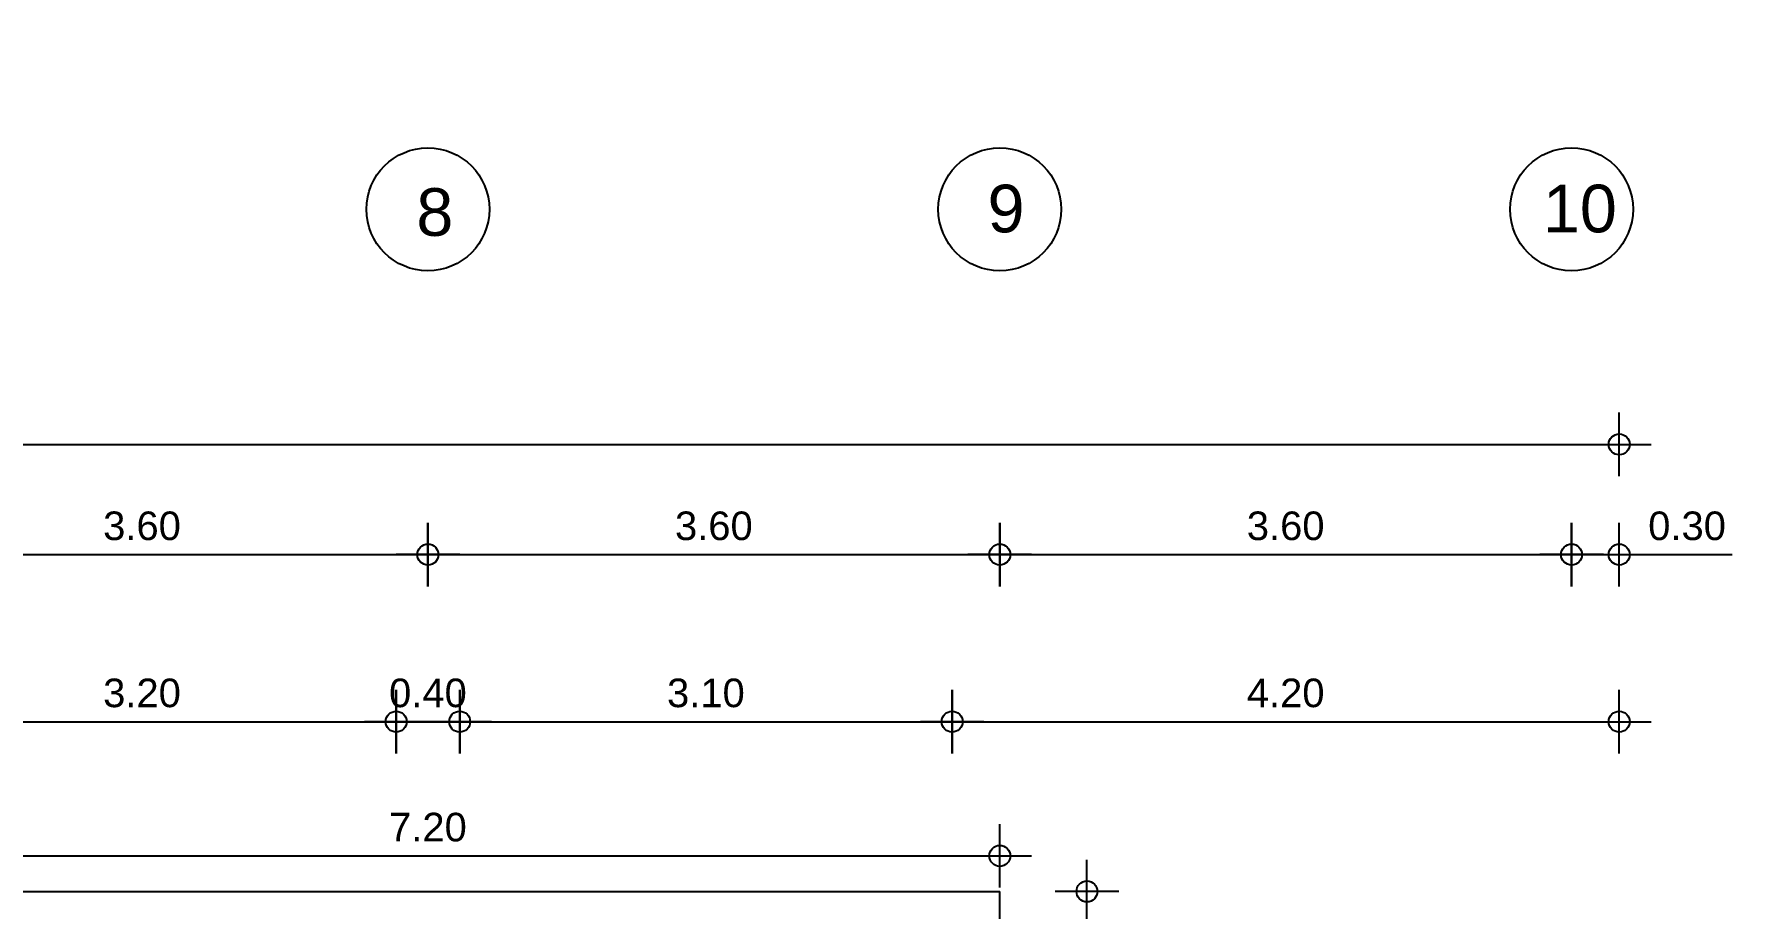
# Model space of a CAD drawing. Header units: metres. Extents: x -11 to 85, y -301 to 135.
# Drawn here: x 37.79 to 48.48, y -27.1 to -21.59 of the extents above; entities that cross this region are included whole.
import ezdxf

# ---------------------------------------------------------------- set-up
doc = ezdxf.new("R2010")
doc.units = ezdxf.units.M
doc.header["$LTSCALE"] = 0.036
doc.header["$PDMODE"] = 2
for name, color, linetype in [('arxitek borofos', 252, 'Continuous'), ('DIMBLK', 252, 'Continuous'), ('Epipla', 252, 'Continuous')]:
    doc.layers.add(name, color=color, linetype=linetype)
doc.styles.add('COMU-N', font='arial.ttf')
doc.styles.get("Standard").update_dxf_attribs({"font": 'arial.ttf'})
doc.dimstyles.new('CADWDOT', dxfattribs={"dimscale": 0.1, "dimtxt": 1.8, "dimasz": 0.08, "dimexe": 2, "dimexo": 0, "dimgap": 0.09, "dimtad": 0, "dimrnd": 0.001, "dimzin": 0, "dimdsep": 46, "dimtxsty": 'Standard', "dimblk1": 'ARTDIM', "dimblk2": 'ARTDIM', "dimsah": 1, "dimcen": 0.09, "dimdle": 0.05, "dimse1": 1, "dimse2": 1, "dimadec": 0, "dimazin": 0, "dimtfac": 1, "dimtmove": 0, "dimatfit": 3, "dimldrblk": 'ARTDIM', "dimfxl": 2, "dimtvp": 0.9999, "dimtolj": 1, "dimtzin": 0, "dimarcsym": 0})

# ---------------------------------------------------------------- blocks, each defined once
blk = doc.blocks.new('ARTDIM')
at = {"layer": 'DIMBLK'}
for p, q in [((0, -24.9975), (0, 24.9975)), ((-24.9975, 0), (24.9975, 0))]:
    blk.add_line(p, q, dxfattribs=at)
blk.add_circle((0, 0), 8.25, dxfattribs=at)
blk = doc.blocks.new('*D761')
at = {"layer": 'arxitek borofos', "color": 0, "lineweight": -2}
blk.add_line((36.682, -24.872), (40.266, -24.872), dxfattribs=at)
at = {"layer": 'Defpoints', "color": 0, "transparency": 16777216}
for p in [(36.674, -21.594), (40.274, -21.594), (40.274, -24.872)]:
    blk.add_point(p, dxfattribs=at)
at = {"layer": 'arxitek borofos', "color": 0, "lineweight": -2, "xscale": 0.008, "yscale": 0.008, "zscale": 0.008, "rotation": 180}
blk.add_blockref('ARTDIM', (36.674, -24.872), dxfattribs=at)
at = {"layer": 'arxitek borofos', "color": 0, "lineweight": -2, "xscale": 0.008, "yscale": 0.008, "zscale": 0.008}
blk.add_blockref('ARTDIM', (40.274, -24.872), dxfattribs=at)
at = {"layer": 'arxitek borofos', "color": 0, "insert": (38.474, -24.692), "char_height": 0.18, "attachment_point": 5}
blk.add_mtext('\\A1;3.60', dxfattribs=at)
blk = doc.blocks.new('*D762')
at = {"layer": 'arxitek borofos', "color": 0, "lineweight": -2}
blk.add_line((40.282, -24.872), (43.866, -24.872), dxfattribs=at)
at = {"layer": 'Defpoints', "color": 0, "transparency": 16777216}
for p in [(40.274, -21.594), (43.874, -21.594), (43.874, -24.872)]:
    blk.add_point(p, dxfattribs=at)
at = {"layer": 'arxitek borofos', "color": 0, "lineweight": -2, "xscale": 0.008, "yscale": 0.008, "zscale": 0.008, "rotation": 180}
blk.add_blockref('ARTDIM', (40.274, -24.872), dxfattribs=at)
at = {"layer": 'arxitek borofos', "color": 0, "lineweight": -2, "xscale": 0.008, "yscale": 0.008, "zscale": 0.008}
blk.add_blockref('ARTDIM', (43.874, -24.872), dxfattribs=at)
at = {"layer": 'arxitek borofos', "color": 0, "insert": (42.074, -24.692), "char_height": 0.18, "attachment_point": 5}
blk.add_mtext('\\A1;3.60', dxfattribs=at)
blk = doc.blocks.new('*D763')
at = {"layer": 'arxitek borofos', "color": 0, "lineweight": -2}
blk.add_line((43.882, -24.872), (47.466, -24.872), dxfattribs=at)
at = {"layer": 'Defpoints', "color": 0, "transparency": 16777216}
for p in [(43.874, -21.594), (47.474, -21.594), (47.474, -24.872)]:
    blk.add_point(p, dxfattribs=at)
at = {"layer": 'arxitek borofos', "color": 0, "lineweight": -2, "xscale": 0.008, "yscale": 0.008, "zscale": 0.008, "rotation": 180}
blk.add_blockref('ARTDIM', (43.874, -24.872), dxfattribs=at)
at = {"layer": 'arxitek borofos', "color": 0, "lineweight": -2, "xscale": 0.008, "yscale": 0.008, "zscale": 0.008}
blk.add_blockref('ARTDIM', (47.474, -24.872), dxfattribs=at)
at = {"layer": 'arxitek borofos', "color": 0, "insert": (45.674, -24.692), "char_height": 0.18, "attachment_point": 5}
blk.add_mtext('\\A1;3.60', dxfattribs=at)
blk = doc.blocks.new('*D764')
at = {"layer": 'arxitek borofos', "color": 0, "lineweight": -2}
for p, q in [((47.482, -24.872), (47.766, -24.872)), ((47.774, -24.872), (48.484, -24.872))]:
    blk.add_line(p, q, dxfattribs=at)
at = {"layer": 'Defpoints', "color": 0, "transparency": 16777216}
for p in [(47.474, -21.594), (47.774, -24.872), (47.774, -27.002)]:
    blk.add_point(p, dxfattribs=at)
at = {"layer": 'arxitek borofos', "color": 0, "lineweight": -2, "xscale": 0.008, "yscale": 0.008, "zscale": 0.008, "rotation": 180}
blk.add_blockref('ARTDIM', (47.474, -24.872), dxfattribs=at)
at = {"layer": 'arxitek borofos', "color": 0, "lineweight": -2, "xscale": 0.008, "yscale": 0.008, "zscale": 0.008}
blk.add_blockref('ARTDIM', (47.774, -24.872), dxfattribs=at)
at = {"layer": 'arxitek borofos', "color": 0, "insert": (48.201, -24.692), "char_height": 0.18, "attachment_point": 5}
blk.add_mtext('\\A1;0.30', dxfattribs=at)
blk = doc.blocks.new('*D766')
at = {"layer": 'arxitek borofos', "color": 0, "lineweight": -2}
blk.add_line((14.782, -24.178), (47.766, -24.178), dxfattribs=at)
at = {"layer": 'Defpoints', "color": 0, "transparency": 16777216}
for p in [(47.774, -24.178), (14.774, -25.36), (47.774, -25.36)]:
    blk.add_point(p, dxfattribs=at)
at = {"layer": 'arxitek borofos', "color": 0, "lineweight": -2, "xscale": 0.008, "yscale": 0.008, "zscale": 0.008, "rotation": 180}
blk.add_blockref('ARTDIM', (14.774, -24.178), dxfattribs=at)
at = {"layer": 'arxitek borofos', "color": 0, "lineweight": -2, "xscale": 0.008, "yscale": 0.008, "zscale": 0.008}
blk.add_blockref('ARTDIM', (47.774, -24.178), dxfattribs=at)
at = {"layer": 'arxitek borofos', "color": 0, "insert": (31.274, -23.998), "char_height": 0.18, "attachment_point": 5}
blk.add_mtext('\\A1;33.00', dxfattribs=at)
blk = doc.blocks.new('*D778')
at = {"layer": 'arxitek borofos', "color": 0, "lineweight": -2}
blk.add_line((36.882, -25.924), (40.066, -25.924), dxfattribs=at)
at = {"layer": 'Defpoints', "color": 0, "transparency": 16777216}
for p in [(40.074, -25.924), (36.874, -27.002), (40.074, -27.002)]:
    blk.add_point(p, dxfattribs=at)
at = {"layer": 'arxitek borofos', "color": 0, "lineweight": -2, "xscale": 0.008, "yscale": 0.008, "zscale": 0.008, "rotation": 180}
blk.add_blockref('ARTDIM', (36.874, -25.924), dxfattribs=at)
at = {"layer": 'arxitek borofos', "color": 0, "lineweight": -2, "xscale": 0.008, "yscale": 0.008, "zscale": 0.008}
blk.add_blockref('ARTDIM', (40.074, -25.924), dxfattribs=at)
at = {"layer": 'arxitek borofos', "color": 0, "insert": (38.474, -25.744), "char_height": 0.18, "attachment_point": 5}
blk.add_mtext('\\A1;3.20', dxfattribs=at)
blk = doc.blocks.new('*D779')
at = {"layer": 'arxitek borofos', "color": 0, "lineweight": -2}
blk.add_line((40.082, -25.924), (40.466, -25.924), dxfattribs=at)
at = {"layer": 'Defpoints', "color": 0, "transparency": 16777216}
for p in [(40.474, -25.924), (40.074, -27.002), (40.474, -27.002)]:
    blk.add_point(p, dxfattribs=at)
at = {"layer": 'arxitek borofos', "color": 0, "lineweight": -2, "xscale": 0.008, "yscale": 0.008, "zscale": 0.008, "rotation": 180}
blk.add_blockref('ARTDIM', (40.074, -25.924), dxfattribs=at)
at = {"layer": 'arxitek borofos', "color": 0, "lineweight": -2, "xscale": 0.008, "yscale": 0.008, "zscale": 0.008}
blk.add_blockref('ARTDIM', (40.474, -25.924), dxfattribs=at)
at = {"layer": 'arxitek borofos', "color": 0, "insert": (40.274, -25.744), "char_height": 0.18, "attachment_point": 5}
blk.add_mtext('\\A1;0.40', dxfattribs=at)
blk = doc.blocks.new('*D780')
at = {"layer": 'arxitek borofos', "color": 0, "lineweight": -2}
blk.add_line((40.482, -25.924), (43.566, -25.924), dxfattribs=at)
at = {"layer": 'Defpoints', "color": 0, "transparency": 16777216}
for p in [(43.574, -25.924), (40.474, -27.002), (43.574, -27.002)]:
    blk.add_point(p, dxfattribs=at)
at = {"layer": 'arxitek borofos', "color": 0, "lineweight": -2, "xscale": 0.008, "yscale": 0.008, "zscale": 0.008, "rotation": 180}
blk.add_blockref('ARTDIM', (40.474, -25.924), dxfattribs=at)
at = {"layer": 'arxitek borofos', "color": 0, "lineweight": -2, "xscale": 0.008, "yscale": 0.008, "zscale": 0.008}
blk.add_blockref('ARTDIM', (43.574, -25.924), dxfattribs=at)
at = {"layer": 'arxitek borofos', "color": 0, "insert": (42.024, -25.744), "char_height": 0.18, "attachment_point": 5}
blk.add_mtext('\\A1;3.10', dxfattribs=at)
blk = doc.blocks.new('*D781')
at = {"layer": 'arxitek borofos', "color": 0, "lineweight": -2}
blk.add_line((43.582, -25.924), (47.766, -25.924), dxfattribs=at)
at = {"layer": 'Defpoints', "color": 0, "transparency": 16777216}
for p in [(47.774, -25.924), (43.574, -27.002), (47.774, -27.002)]:
    blk.add_point(p, dxfattribs=at)
at = {"layer": 'arxitek borofos', "color": 0, "lineweight": -2, "xscale": 0.008, "yscale": 0.008, "zscale": 0.008, "rotation": 180}
blk.add_blockref('ARTDIM', (43.574, -25.924), dxfattribs=at)
at = {"layer": 'arxitek borofos', "color": 0, "lineweight": -2, "xscale": 0.008, "yscale": 0.008, "zscale": 0.008}
blk.add_blockref('ARTDIM', (47.774, -25.924), dxfattribs=at)
at = {"layer": 'arxitek borofos', "color": 0, "insert": (45.674, -25.744), "char_height": 0.18, "attachment_point": 5}
blk.add_mtext('\\A1;4.20', dxfattribs=at)
blk = doc.blocks.new('A$C46B55638')
at = {"layer": 'Epipla'}
for p in [(21.9, 1.5), (29.1, 0)]:
    blk.add_line(p, (29.1, 1.5), dxfattribs=at)
blk = doc.blocks.new('*D972')
at = {"layer": 'arxitek borofos', "color": 0, "lineweight": -2}
blk.add_line((44.423, -28.485), (44.423, -27.001), dxfattribs=at)
at = {"layer": 'Defpoints', "color": 0, "transparency": 16777216}
for p in [(36.674, -26.993), (44.423, -26.993), (36.674, -28.493)]:
    blk.add_point(p, dxfattribs=at)
at = {"layer": 'arxitek borofos', "color": 0, "lineweight": -2, "xscale": 0.008, "yscale": 0.008, "zscale": 0.008}
for p, rotation in [((44.423, -26.993), 90), ((44.423, -28.493), 270)]:
    blk.add_blockref('ARTDIM', p, dxfattribs=dict(at, rotation=rotation))
at = {"layer": 'arxitek borofos', "color": 0, "insert": (44.243, -27.743), "char_height": 0.18, "attachment_point": 5, "rotation": 90}
blk.add_mtext('\\A1;1.50', dxfattribs=at)
blk = doc.blocks.new('*D973')
at = {"layer": 'arxitek borofos', "color": 0, "lineweight": -2}
blk.add_line((36.682, -26.769), (43.866, -26.769), dxfattribs=at)
at = {"layer": 'Defpoints', "color": 0, "transparency": 16777216}
for p in [(43.874, -26.769), (36.674, -26.993), (43.874, -26.993)]:
    blk.add_point(p, dxfattribs=at)
at = {"layer": 'arxitek borofos', "color": 0, "lineweight": -2, "xscale": 0.008, "yscale": 0.008, "zscale": 0.008, "rotation": 180}
blk.add_blockref('ARTDIM', (36.674, -26.769), dxfattribs=at)
at = {"layer": 'arxitek borofos', "color": 0, "lineweight": -2, "xscale": 0.008, "yscale": 0.008, "zscale": 0.008}
blk.add_blockref('ARTDIM', (43.874, -26.769), dxfattribs=at)
at = {"layer": 'arxitek borofos', "color": 0, "insert": (40.274, -26.589), "char_height": 0.18, "attachment_point": 5}
blk.add_mtext('\\A1;7.20', dxfattribs=at)

msp = doc.modelspace()

# ---------------------------------------------------------------- linework, layer by layer
at = {"layer": 'arxitek borofos'}
for centre in [(40.274, -22.698), (43.874, -22.698), (47.474, -22.698)]:
    msp.add_circle(centre, 0.387, dxfattribs=at)

# ---------------------------------------------------------------- block references
msp.add_blockref('A$C46B55638', (14.774, -28.493), dxfattribs=at)

# ---------------------------------------------------------------- texts
at = {"layer": 'arxitek borofos', "style": 'COMU-N'}
for s, p in [('9', (43.797, -22.843)), ('10', (47.293, -22.843)), ('8', (40.201, -22.865))]:
    msp.add_text(s, height=0.3, dxfattribs=at).set_placement(p)

# ---------------------------------------------------------------- dimensions: what is measured, and where the dimension line sits
at = {"layer": 'arxitek borofos'}
for base, p1, p2, picture, middle in [((40.274, -24.872), (36.674, -21.594), (40.274, -21.594), '*D761', (38.474, -24.692)), ((43.874, -24.872), (40.274, -21.594), (43.874, -21.594), '*D762', (42.074, -24.692)), ((47.474, -24.872), (43.874, -21.594), (47.474, -21.594), '*D763', (45.674, -24.692)), ((47.774, -24.178), (14.774, -25.36), (47.774, -25.36), '*D766', (31.274, -23.998)), ((40.074, -25.924), (36.874, -27.002), (40.074, -27.002), '*D778', (38.474, -25.744)), ((43.574, -25.924), (40.474, -27.002), (43.574, -27.002), '*D780', (42.024, -25.744)), ((47.774, -25.924), (43.574, -27.002), (47.774, -27.002), '*D781', (45.674, -25.744)), ((43.874, -26.769), (36.674, -26.993), (43.874, -26.993), '*D973', (40.274, -26.589))]:
    dim = msp.add_linear_dim(base=base, p1=p1, p2=p2, dimstyle='CADWDOT', dxfattribs=at)
    dim.commit()
    dim.dimension.update_dxf_attribs({"geometry": picture, "text_midpoint": middle})
for base, p1, p2, picture, middle in [((47.774, -24.872), (47.474, -21.594), (47.774, -27.002), '*D764', (48.201, -24.872)), ((40.474, -25.924), (40.074, -27.002), (40.474, -27.002), '*D779', (40.274, -25.924))]:
    dim = msp.add_linear_dim(base=base, p1=p1, p2=p2, dimstyle='CADWDOT', dxfattribs=at)
    dim.commit()
    dim.dimension.update_dxf_attribs({"geometry": picture, "text_midpoint": middle, "dimtype": 160})
dim = msp.add_linear_dim(base=(44.423, -26.993), p1=(36.674, -28.493), p2=(36.674, -26.993), angle=90, dimstyle='CADWDOT', dxfattribs=at)
dim.commit()
dim.dimension.update_dxf_attribs({"geometry": '*D972', "text_midpoint": (44.243, -27.743)})

doc.saveas('drawing.dxf')
